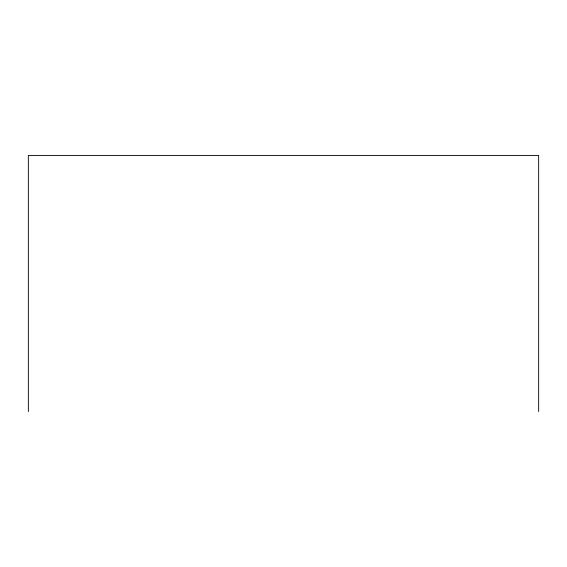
<?xml version="1.0" encoding="UTF-8"?>
<svg xmlns="http://www.w3.org/2000/svg" width="567" height="567" viewBox="0 0 567 567"><rect width="100%" height="100%" fill="white"/><g stroke="black" fill="none" stroke-linecap="round" stroke-linejoin="round"><path stroke-width="0.85" d="M538.65 411.571L538.65 155.429L28.35 155.429L28.35 411.571"/></g></svg>
